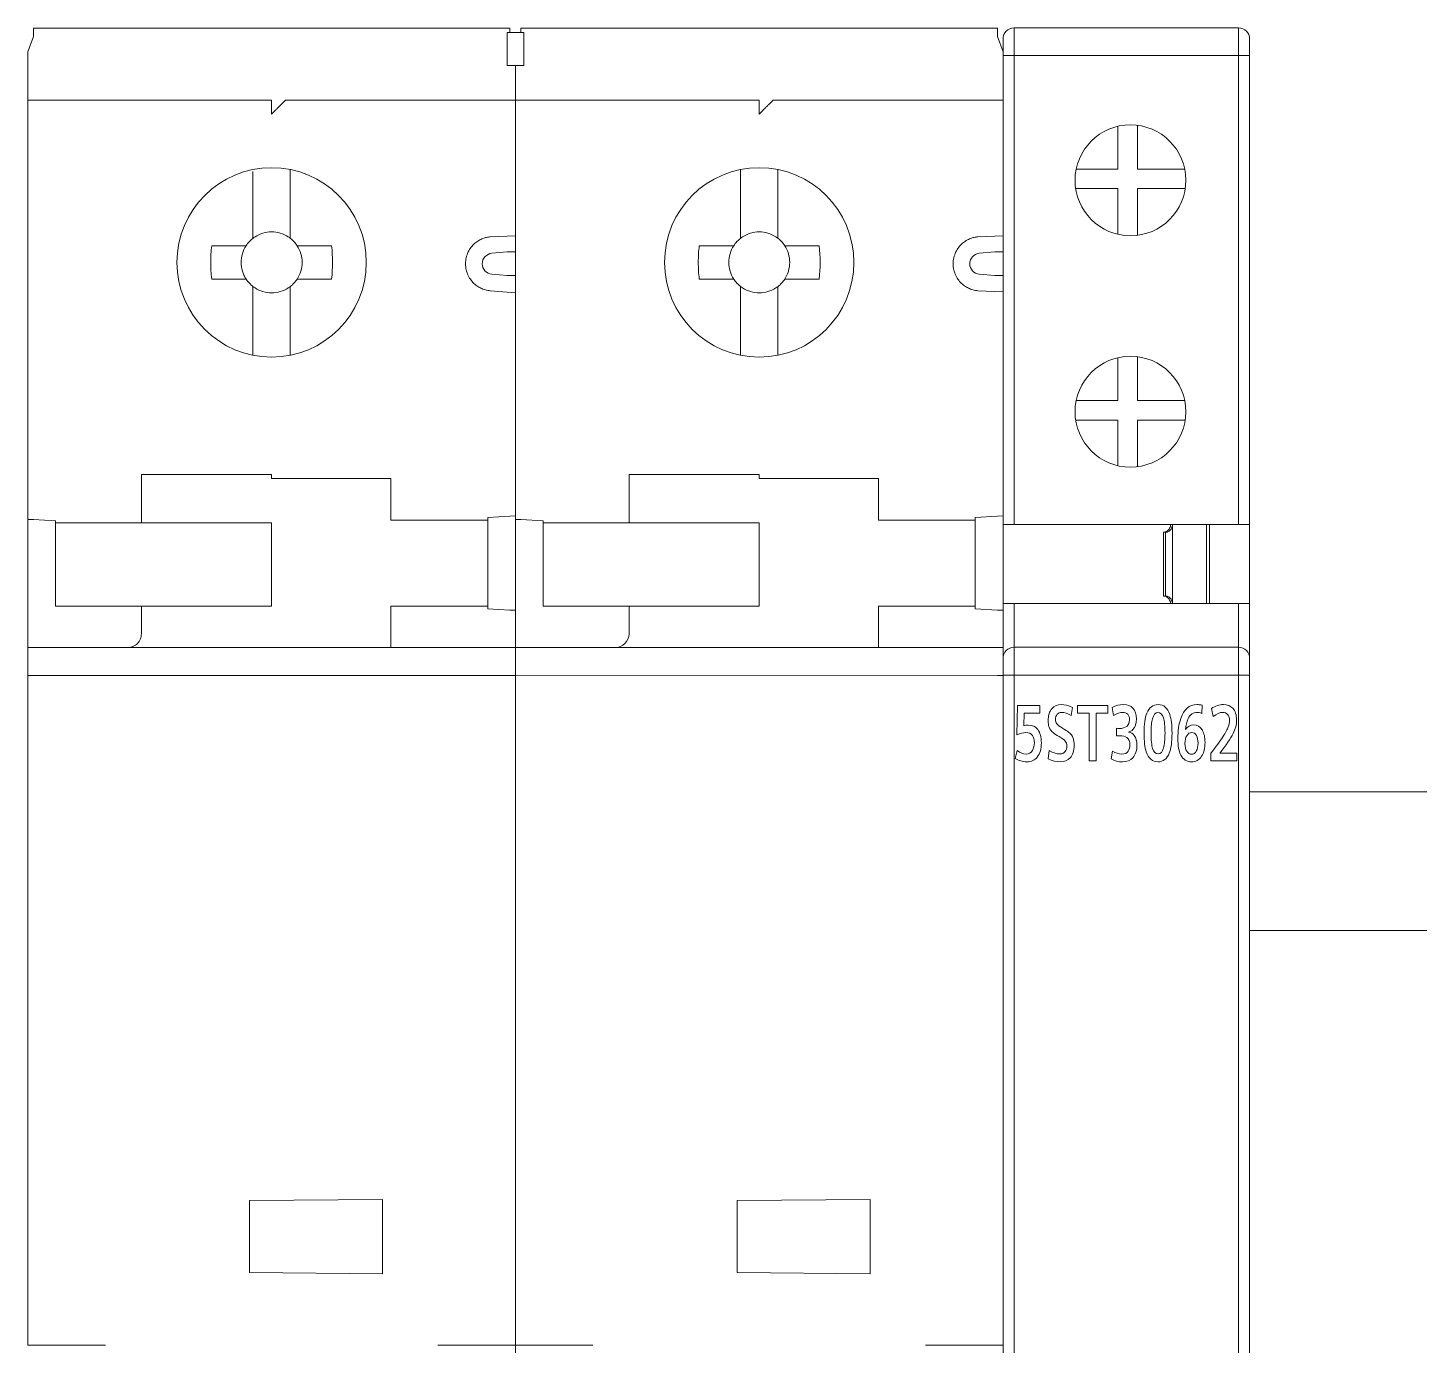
# Model space of a CAD drawing. Header units: millimetres. Extents: x 4137 to 6698, y 1400 to 3585.
# Drawn here: x 4684.2 to 4734.5, y 2368.3 to 2415.8 of the extents above; entities that cross this region are included whole.
import ezdxf

# ---------------------------------------------------------------- set-up
doc = ezdxf.new("R2010")
doc.units = ezdxf.units.MM
doc.layers.add('000-PI-Oprema', color=30, linetype='Continuous', lineweight=5)
doc.layers.add('002-PI-Kabelska kanalica', color=150, linetype='Continuous')

msp = doc.modelspace()

# ---------------------------------------------------------------- linework, layer by layer
at = {"layer": '000-PI-Oprema', "color": 0, "lineweight": 0}
for p, q in [((4684.448, 2415.828), (4689.248, 2415.828)), ((4689.248, 2415.828), (4696.868, 2415.828)), ((4696.868, 2415.828), (4701.648, 2415.828)), ((4701.548, 2415.678), (4701.648, 2415.678)), ((4701.648, 2415.678), (4702.048, 2415.678)), ((4702.048, 2415.828), (4706.848, 2415.828)), ((4702.048, 2415.678), (4702.148, 2415.678)), ((4706.848, 2415.828), (4714.468, 2415.828)), ((4714.468, 2415.828), (4719.248, 2415.828)), ((4684.448, 2415.528), (4684.248, 2414.978)), ((4719.448, 2414.978), (4719.248, 2415.528)), ((4684.248, 2414.978), (4684.248, 2412.378)), ((4701.548, 2414.478), (4701.548, 2414.778)), ((4702.148, 2414.478), (4702.148, 2414.778)), ((4719.448, 2414.978), (4719.448, 2412.378)), ((4702.148, 2414.478), (4701.548, 2414.478)), ((4701.848, 2414.478), (4701.848, 2408.658)), ((4693.048, 2413.228), (4684.248, 2413.228)), ((4693.548, 2413.228), (4701.648, 2413.228)), ((4701.648, 2413.228), (4710.648, 2413.228)), ((4711.148, 2413.228), (4719.448, 2413.228)), ((4684.248, 2412.378), (4684.248, 2398.107)), ((4719.448, 2412.378), (4719.448, 2408.658)), ((4692.373, 2410.655), (4692.373, 2408.535)), ((4693.723, 2410.655), (4693.723, 2410.729)), ((4693.723, 2408.535), (4693.723, 2410.655)), ((4709.973, 2410.729), (4709.973, 2410.655)), ((4709.973, 2410.655), (4709.973, 2408.535)), ((4711.323, 2410.655), (4711.323, 2410.729)), ((4711.323, 2408.535), (4711.323, 2410.655)), ((4701.848, 2405.998), (4701.848, 2408.658)), ((4692.373, 2408.247), (4692.373, 2408.535)), ((4693.723, 2408.247), (4693.723, 2408.535)), ((4701.848, 2408.341), (4700.941, 2408.303)), ((4709.973, 2408.247), (4709.973, 2408.535)), ((4711.323, 2408.247), (4711.323, 2408.535)), ((4719.448, 2408.341), (4718.541, 2408.303)), ((4684.248, 2408.028), (4684.243, 2408.015)), ((4690.884, 2407.978), (4691.742, 2407.978)), ((4694.354, 2407.978), (4695.212, 2407.978)), ((4701.548, 2407.754), (4700.993, 2407.706)), ((4708.484, 2407.978), (4709.342, 2407.978)), ((4711.954, 2407.978), (4712.812, 2407.978)), ((4719.148, 2407.754), (4718.593, 2407.706)), ((4719.448, 2407.754), (4719.448, 2406.903)), ((4690.884, 2406.778), (4691.742, 2406.778)), ((4695.212, 2406.778), (4694.354, 2406.778)), ((4701.548, 2406.903), (4700.993, 2406.951)), ((4708.484, 2406.778), (4709.342, 2406.778)), ((4712.812, 2406.778), (4711.954, 2406.778)), ((4719.148, 2406.903), (4718.593, 2406.951)), ((4692.373, 2406.222), (4692.373, 2406.51)), ((4692.373, 2406.222), (4692.373, 2404.102)), ((4693.723, 2406.222), (4693.723, 2406.51)), ((4693.723, 2404.102), (4693.723, 2406.222)), ((4700.941, 2406.353), (4701.848, 2406.274)), ((4709.973, 2406.222), (4709.973, 2406.51)), ((4709.973, 2406.222), (4709.973, 2404.102)), ((4711.323, 2406.222), (4711.323, 2406.51)), ((4711.323, 2404.102), (4711.323, 2406.222)), ((4718.541, 2406.353), (4719.448, 2406.316)), ((4701.848, 2405.998), (4701.848, 2398.231)), ((4719.448, 2405.998), (4719.448, 2398.231)), ((4692.373, 2404.102), (4692.373, 2404.028)), ((4693.723, 2404.028), (4693.723, 2404.102)), ((4709.973, 2404.102), (4709.973, 2404.028)), ((4711.323, 2404.028), (4711.323, 2404.102)), ((4684.248, 2402.078), (4684.243, 2402.083)), ((4719.453, 2401.878), (4719.448, 2401.878)), ((4688.348, 2399.728), (4693.048, 2399.728)), ((4688.348, 2397.978), (4688.348, 2399.728)), ((4693.048, 2399.728), (4693.048, 2399.578)), ((4710.648, 2399.728), (4705.948, 2399.728)), ((4705.948, 2397.978), (4705.948, 2399.728)), ((4710.648, 2399.578), (4710.648, 2399.728)), ((4693.048, 2399.578), (4697.348, 2399.578)), ((4697.348, 2399.578), (4697.348, 2398.078)), ((4714.948, 2399.578), (4710.648, 2399.578)), ((4714.948, 2398.078), (4714.948, 2399.578)), ((4684.448, 2398.097), (4684.248, 2398.107)), ((4684.448, 2398.097), (4685.248, 2398.055)), ((4700.848, 2398.178), (4701.648, 2398.22)), ((4700.848, 2398.078), (4700.848, 2398.178)), ((4701.648, 2398.22), (4701.848, 2398.231)), ((4701.848, 2398.231), (4701.848, 2398.107)), ((4701.848, 2398.107), (4702.048, 2398.097)), ((4701.848, 2398.078), (4701.848, 2398.107)), ((4702.048, 2398.097), (4702.848, 2398.055)), ((4719.248, 2398.22), (4718.448, 2398.178)), ((4718.448, 2398.078), (4718.448, 2398.178)), ((4719.448, 2398.231), (4719.248, 2398.22)), ((4719.448, 2398.231), (4719.448, 2394.826)), ((4684.248, 2393.902), (4684.248, 2398.078)), ((4685.248, 2398.055), (4685.248, 2397.978)), ((4685.248, 2397.978), (4688.348, 2397.978)), ((4685.248, 2397.978), (4685.248, 2394.978)), ((4688.348, 2397.978), (4688.748, 2397.978)), ((4688.748, 2397.978), (4693.048, 2397.978)), ((4693.048, 2397.978), (4693.048, 2394.978)), ((4697.748, 2398.078), (4697.348, 2398.078)), ((4697.748, 2398.078), (4700.848, 2398.078)), ((4700.848, 2394.978), (4700.848, 2398.078)), ((4701.848, 2398.078), (4701.848, 2394.826)), ((4702.848, 2398.055), (4702.848, 2397.978)), ((4702.848, 2397.978), (4705.948, 2397.978)), ((4702.848, 2397.978), (4702.848, 2394.978)), ((4705.948, 2397.978), (4706.348, 2397.978)), ((4706.348, 2397.978), (4710.648, 2397.978)), ((4710.648, 2397.978), (4710.648, 2394.978)), ((4715.348, 2398.078), (4714.948, 2398.078)), ((4718.448, 2398.078), (4715.348, 2398.078)), ((4718.448, 2394.978), (4718.448, 2398.078)), ((4719.448, 2397.278), (4719.453, 2397.278)), ((4684.243, 2397.073), (4684.248, 2397.078)), ((4685.248, 2394.978), (4688.348, 2394.978)), ((4688.748, 2394.978), (4688.348, 2394.978)), ((4688.348, 2394.978), (4688.348, 2393.978)), ((4693.048, 2394.978), (4688.748, 2394.978)), ((4697.348, 2394.978), (4697.748, 2394.978)), ((4697.348, 2393.478), (4697.348, 2394.978)), ((4700.848, 2394.978), (4697.748, 2394.978)), ((4700.848, 2394.878), (4700.848, 2394.978)), ((4700.848, 2394.878), (4701.648, 2394.836)), ((4701.648, 2394.836), (4701.848, 2394.826)), ((4701.848, 2393.902), (4701.848, 2394.826)), ((4705.948, 2394.978), (4702.848, 2394.978)), ((4705.948, 2394.978), (4706.348, 2394.978)), ((4705.948, 2394.978), (4705.948, 2393.978)), ((4710.648, 2394.978), (4706.348, 2394.978)), ((4714.948, 2394.978), (4715.348, 2394.978)), ((4714.948, 2394.978), (4714.948, 2393.478)), ((4718.448, 2394.978), (4715.348, 2394.978)), ((4718.448, 2394.878), (4718.448, 2394.978)), ((4719.248, 2394.836), (4718.448, 2394.878)), ((4719.248, 2394.836), (4719.448, 2394.826)), ((4719.448, 2394.826), (4719.448, 2392.628)), ((4684.248, 2392.628), (4684.248, 2393.902)), ((4701.848, 2393.902), (4701.848, 2392.628)), ((4684.248, 2393.478), (4701.848, 2393.478)), ((4719.448, 2393.478), (4701.848, 2393.478)), ((4684.248, 2368.311), (4684.248, 2392.628)), ((4701.848, 2392.628), (4701.848, 2392.478)), ((4719.448, 2392.628), (4719.448, 2368.461)), ((4701.648, 2392.478), (4684.248, 2392.478)), ((4701.848, 2392.478), (4701.648, 2392.478)), ((4719.248, 2392.478), (4701.848, 2392.483)), ((4701.848, 2392.478), (4701.848, 2368.311)), ((4719.248, 2392.478), (4719.448, 2392.478)), ((4684.243, 2387.573), (4684.248, 2387.578)), ((4719.448, 2387.778), (4719.453, 2387.778)), ((4684.248, 2386.028), (4684.243, 2386.028)), ((4684.248, 2385.428), (4684.243, 2385.433)), ((4719.453, 2385.433), (4719.448, 2385.428)), ((4684.248, 2378.326), (4684.246, 2378.331)), ((4719.448, 2378.028), (4719.453, 2378.023)), ((4684.243, 2376.692), (4684.248, 2376.678)), ((4719.448, 2376.778), (4719.453, 2376.792)), ((4692.248, 2373.528), (4697.048, 2373.57)), ((4692.248, 2370.928), (4692.248, 2373.528)), ((4697.048, 2373.57), (4697.048, 2370.887)), ((4709.848, 2373.528), (4714.648, 2373.57)), ((4709.848, 2370.928), (4709.848, 2373.528)), ((4714.648, 2373.57), (4714.648, 2370.887)), ((4697.048, 2370.887), (4692.248, 2370.928)), ((4714.648, 2370.887), (4709.848, 2370.928)), ((4684.448, 2368.311), (4684.248, 2368.311)), ((4684.448, 2368.311), (4687.048, 2368.311)), ((4699.048, 2368.311), (4701.648, 2368.311)), ((4701.848, 2368.311), (4701.648, 2368.311)), ((4701.848, 2368.311), (4701.848, 2367.07)), ((4702.048, 2368.311), (4701.848, 2368.311)), ((4702.048, 2368.311), (4704.648, 2368.311)), ((4716.648, 2368.311), (4719.248, 2368.311)), ((4719.248, 2368.311), (4719.448, 2368.311))]:
    msp.add_line(p, q, dxfattribs=at)
at = {"layer": '000-PI-Oprema', "color": 0, "linetype": 'ByBlock', "lineweight": 0}
for p, q in [((4719.848, 2415.841), (4727.948, 2415.841)), ((4719.848, 2414.841), (4719.848, 2415.841)), ((4727.948, 2414.841), (4727.948, 2415.841)), ((4719.448, 2414.841), (4719.448, 2415.441)), ((4728.348, 2415.441), (4728.348, 2414.841)), ((4719.448, 2397.916), (4719.448, 2414.841)), ((4719.848, 2414.841), (4719.448, 2414.841)), ((4719.848, 2397.916), (4719.848, 2414.841)), ((4719.848, 2414.841), (4727.948, 2414.841)), ((4727.948, 2397.916), (4727.948, 2414.841)), ((4728.348, 2414.841), (4727.948, 2414.841)), ((4728.348, 2414.841), (4728.348, 2397.916)), ((4723.597, 2412.29), (4723.597, 2410.741)), ((4724.297, 2412.326), (4724.297, 2410.741)), ((4722.088, 2410.741), (4723.597, 2410.741)), ((4724.297, 2410.741), (4726.007, 2410.741)), ((4722.07, 2410.041), (4723.597, 2410.041)), ((4723.597, 2410.041), (4723.597, 2408.393)), ((4724.297, 2408.357), (4724.297, 2410.041)), ((4726.025, 2410.041), (4724.297, 2410.041)), ((4723.597, 2403.94), (4723.597, 2402.391)), ((4724.297, 2403.976), (4724.297, 2402.391)), ((4722.088, 2402.391), (4723.597, 2402.391)), ((4724.297, 2402.391), (4726.007, 2402.391)), ((4723.597, 2401.691), (4722.07, 2401.691)), ((4723.597, 2401.691), (4723.597, 2400.043)), ((4726.025, 2401.691), (4724.297, 2401.691)), ((4724.297, 2400.007), (4724.297, 2401.691)), ((4719.848, 2397.916), (4719.448, 2397.916)), ((4719.448, 2397.641), (4719.448, 2397.916)), ((4719.448, 2395.066), (4719.448, 2397.641)), ((4727.948, 2397.916), (4719.848, 2397.916)), ((4725.237, 2395.341), (4725.237, 2397.641)), ((4725.237, 2397.641), (4725.309, 2397.641)), ((4725.309, 2395.341), (4725.309, 2397.641)), ((4725.323, 2397.641), (4725.309, 2397.641)), ((4725.571, 2397.916), (4725.571, 2395.066)), ((4726.792, 2395.066), (4726.792, 2397.916)), ((4726.898, 2397.916), (4726.898, 2395.066)), ((4728.348, 2397.916), (4727.948, 2397.916)), ((4728.348, 2397.916), (4728.348, 2395.066)), ((4725.309, 2395.341), (4725.237, 2395.341)), ((4725.323, 2395.341), (4725.309, 2395.341)), ((4719.448, 2393.091), (4719.448, 2395.066)), ((4719.448, 2395.066), (4719.848, 2395.066)), ((4727.948, 2395.066), (4719.848, 2395.066)), ((4719.848, 2395.066), (4719.848, 2393.491)), ((4727.948, 2395.066), (4728.348, 2395.066)), ((4727.948, 2393.491), (4727.948, 2395.066)), ((4728.348, 2395.066), (4728.348, 2393.091)), ((4719.448, 2392.491), (4719.448, 2393.091)), ((4727.948, 2393.491), (4719.848, 2393.491)), ((4719.848, 2392.491), (4719.848, 2393.491)), ((4727.948, 2392.491), (4727.948, 2393.491)), ((4728.348, 2393.091), (4728.348, 2392.491)), ((4719.448, 2365.88), (4719.448, 2392.491)), ((4719.848, 2392.491), (4719.448, 2392.491)), ((4719.848, 2366.135), (4719.848, 2392.491)), ((4727.948, 2392.491), (4719.848, 2392.491)), ((4728.348, 2392.491), (4727.948, 2392.491)), ((4727.948, 2366.135), (4727.948, 2392.491)), ((4728.348, 2392.491), (4728.348, 2365.88)), ((4728.348, 2392.491), (4728.348, 2365.88)), ((4719.947, 2390.333), (4719.97, 2391.391)), ((4719.97, 2391.391), (4720.781, 2391.391)), ((4720.211, 2391.109), (4720.2, 2390.663)), ((4720.781, 2391.109), (4720.211, 2391.109)), ((4720.781, 2391.391), (4720.781, 2391.109)), ((4721.957, 2391.323), (4721.907, 2391.026)), ((4722.136, 2391.109), (4722.136, 2391.391)), ((4722.136, 2391.391), (4723.229, 2391.391)), ((4722.554, 2391.109), (4722.136, 2391.109)), ((4722.554, 2389.391), (4722.554, 2391.109)), ((4723.229, 2391.109), (4722.805, 2391.109)), ((4722.805, 2391.109), (4722.805, 2389.391)), ((4723.229, 2391.391), (4723.229, 2391.109)), ((4723.439, 2391.034), (4723.39, 2391.316)), ((4726.641, 2391.401), (4726.621, 2391.107)), ((4727.034, 2390.993), (4726.973, 2391.284)), ((4723.542, 2390.296), (4723.542, 2390.568)), ((4719.889, 2389.482), (4719.958, 2389.77)), ((4721.08, 2389.462), (4721.116, 2389.766)), ((4723.347, 2389.463), (4723.399, 2389.749)), ((4726.949, 2389.391), (4726.949, 2389.669)), ((4727.28, 2389.673), (4727.889, 2389.673)), ((4727.889, 2389.673), (4727.889, 2389.391)), ((4722.805, 2389.391), (4722.554, 2389.391)), ((4727.889, 2389.391), (4726.949, 2389.391))]:
    msp.add_line(p, q, dxfattribs=at)
for centre in [(4724.048, 2410.341), (4724.048, 2401.991)]:
    msp.add_circle(centre, 2, dxfattribs=at)
at = {"layer": '000-PI-Oprema', "color": 0, "lineweight": 0}
for centre in [(4693.048, 2407.378), (4710.648, 2407.378)]:
    msp.add_circle(centre, 3.418, dxfattribs=at)
at = {"layer": '000-PI-Oprema', "color": 0, "linetype": 'ByBlock', "lineweight": 0}
for centre, start, end in [((4719.848, 2415.441), 90, 180), ((4727.948, 2415.441), 0, 90), ((4719.848, 2393.091), 90, 180), ((4727.948, 2393.091), 0, 90)]:
    msp.add_arc(centre, 0.4, start, end, dxfattribs=at)
at = {"layer": '000-PI-Oprema', "color": 0, "lineweight": 0}
for centre, radius, start, end in [((4693.048, 2407.378), 1.1, 135, 136.9319), ((4693.048, 2407.378), 1.1, 123.0557, 133.0681), ((4693.048, 2407.378), 1.1, 46.9319, 56.9443), ((4693.048, 2407.378), 1.1, 45, 46.9319), ((4693.048, 2407.378), 1.1, 43.0681, 45), ((4710.648, 2407.378), 1.1, 135, 136.9319), ((4710.648, 2407.378), 1.1, 123.0557, 133.0681), ((4710.648, 2407.378), 1.1, 46.9319, 56.9443), ((4710.648, 2407.378), 1.1, 45, 46.9319), ((4710.648, 2407.378), 1.1, 43.0681, 45), ((4693.048, 2407.378), 1.1, 136.9319, 146.9443), ((4693.048, 2407.378), 1.1, 33.0557, 43.0681), ((4710.648, 2407.378), 1.1, 136.9319, 146.9443), ((4710.648, 2407.378), 1.1, 33.0557, 43.0681), ((4693.048, 2407.378), 1.1, 213.0557, 223.0681), ((4693.048, 2407.378), 1.1, 316.9319, 326.9443), ((4710.648, 2407.378), 1.1, 213.0557, 223.0681), ((4710.648, 2407.378), 1.1, 316.9319, 326.9443), ((4693.048, 2407.378), 1.1, 226.9319, 236.9443), ((4693.048, 2407.378), 1.1, 303.0557, 313.0681), ((4693.048, 2407.378), 1.1, 313.0681, 315), ((4693.048, 2407.378), 1.1, 315, 316.9319), ((4710.648, 2407.378), 1.1, 226.9319, 236.9443), ((4710.648, 2407.378), 1.1, 303.0557, 313.0681), ((4710.648, 2407.378), 1.1, 313.0681, 315), ((4710.648, 2407.378), 1.1, 315, 316.9319), ((4705.448, 2393.978), 0.5, 270, 0)]:
    msp.add_arc(centre, radius, start, end, dxfattribs=at)
for points, knots in [([(4684.448, 2415.528), (4684.448, 2415.554), (4684.448, 2415.609), (4684.448, 2415.684), (4684.448, 2415.749), (4684.448, 2415.795), (4684.448, 2415.823), (4684.448, 2415.827), (4684.448, 2415.828)], [0.2613825, 0.2613825, 0.2613825, 0.2613825, 0.3685854, 0.5000663, 0.6285535, 0.7600358, 0.8779631, 1, 1, 1, 1]), ([(4701.548, 2415.678), (4701.548, 2415.66), (4701.548, 2415.605), (4701.548, 2415.49), (4701.548, 2415.332), (4701.548, 2415.154), (4701.548, 2414.967), (4701.548, 2414.841), (4701.548, 2414.778)], [0.287427, 0.287427, 0.287427, 0.287427, 0.3699948, 0.5001298, 0.629921, 0.7600558, 0.879771, 1, 1, 1, 1]), ([(4701.648, 2415.678), (4701.648, 2415.68), (4701.648, 2415.735), (4701.648, 2415.803), (4701.648, 2415.82), (4701.648, 2415.828)], [0, 0, 0, 0, 0.010834, 0.505413, 1, 1, 1, 1]), ([(4702.048, 2415.828), (4702.048, 2415.82), (4702.048, 2415.803), (4702.048, 2415.735), (4702.048, 2415.68), (4702.048, 2415.678)], [0, 0, 0, 0, 0.494587, 0.989166, 1, 1, 1, 1]), ([(4702.148, 2415.678), (4702.148, 2415.63), (4702.148, 2415.565), (4702.148, 2415.3), (4702.148, 2415.04), (4702.148, 2414.778)], [0.2858647, 0.2858647, 0.2858647, 0.2858647, 0.5, 0.5, 1, 1, 1, 1]), ([(4719.248, 2415.528), (4719.248, 2415.585), (4719.248, 2415.638), (4719.248, 2415.775), (4719.248, 2415.828), (4719.248, 2415.828)], [0.262243, 0.262243, 0.262243, 0.262243, 0.5, 0.5, 1, 1, 1, 1]), ([(4693.048, 2413.228), (4693.048, 2413.228), (4693.048, 2413.226), (4693.048, 2413.214), (4693.048, 2413.191), (4693.048, 2413.15), (4693.048, 2413.085), (4693.048, 2413.005), (4693.048, 2412.917), (4693.048, 2412.823), (4693.048, 2412.76), (4693.048, 2412.728)], [0, 0, 0, 0, 0.080758, 0.160392, 0.240099, 0.368585, 0.500066, 0.628554, 0.760036, 0.877963, 1, 1, 1, 1]), ([(4693.548, 2413.228), (4693.547, 2413.228), (4693.546, 2413.227), (4693.536, 2413.218), (4693.521, 2413.203), (4693.5, 2413.182), (4693.473, 2413.154), (4693.44, 2413.121), (4693.393, 2413.074), (4693.326, 2413.007), (4693.245, 2412.926), (4693.15, 2412.831), (4693.086, 2412.766), (4693.048, 2412.728)], [0, 0, 0, 0, 0.056117, 0.113833, 0.173777, 0.236509, 0.302522, 0.372235, 0.446007, 0.56933, 0.712859, 0.83153, 1, 1, 1, 1]), ([(4710.648, 2412.728), (4710.648, 2412.859), (4710.648, 2412.989), (4710.648, 2413.175), (4710.648, 2413.228), (4710.648, 2413.228)], [0, 0, 0, 0, 0.5, 0.5, 1, 1, 1, 1]), ([(4710.648, 2412.728), (4710.67, 2412.75), (4710.713, 2412.794), (4710.777, 2412.858), (4710.849, 2412.929), (4710.925, 2413.006), (4711.001, 2413.082), (4711.064, 2413.145), (4711.111, 2413.192), (4711.142, 2413.223), (4711.146, 2413.227), (4711.148, 2413.228)], [0, 0, 0, 0, 0.097283, 0.192791, 0.287384, 0.42418, 0.554334, 0.675821, 0.789691, 0.896334, 1, 1, 1, 1]), ([(4719.448, 2408.658), (4719.448, 2408.657), (4719.448, 2408.655), (4719.448, 2408.642), (4719.448, 2408.62), (4719.448, 2408.581), (4719.448, 2408.511), (4719.448, 2408.398), (4719.448, 2408.26), (4719.448, 2408.103), (4719.448, 2407.932), (4719.448, 2407.814), (4719.448, 2407.754)], [0, 0, 0, 0, 0.062572, 0.124512, 0.186422, 0.248903, 0.373491, 0.498598, 0.623567, 0.749199, 0.874318, 1, 1, 1, 1]), ([(4693.648, 2408.3), (4693.47, 2408.416), (4693.259, 2408.478), (4692.836, 2408.478), (4692.625, 2408.416), (4692.448, 2408.3)], [0, 0, 0, 0, 0.5, 0.5, 1, 1, 1, 1]), ([(4700.941, 2406.353), (4700.911, 2406.357), (4700.85, 2406.364), (4700.762, 2406.385), (4700.651, 2406.421), (4700.521, 2406.484), (4700.376, 2406.59), (4700.244, 2406.728), (4700.136, 2406.905), (4700.064, 2407.108), (4700.04, 2407.328), (4700.064, 2407.549), (4700.136, 2407.751), (4700.244, 2407.929), (4700.376, 2408.067), (4700.521, 2408.173), (4700.664, 2408.242), (4700.805, 2408.286), (4700.896, 2408.298), (4700.941, 2408.303)], [0, 0, 0, 0, 0.031513, 0.062833, 0.094232, 0.152293, 0.210532, 0.279327, 0.348301, 0.424071, 0.50002, 0.57579, 0.651739, 0.720534, 0.789508, 0.84757, 0.905809, 0.95275, 1, 1, 1, 1]), ([(4711.248, 2408.3), (4711.07, 2408.416), (4710.859, 2408.478), (4710.436, 2408.478), (4710.225, 2408.416), (4710.048, 2408.3)], [0, 0, 0, 0, 0.5, 0.5, 1, 1, 1, 1]), ([(4718.541, 2406.353), (4718.511, 2406.357), (4718.45, 2406.364), (4718.362, 2406.385), (4718.251, 2406.421), (4718.121, 2406.484), (4717.976, 2406.59), (4717.844, 2406.728), (4717.736, 2406.905), (4717.664, 2407.108), (4717.64, 2407.328), (4717.664, 2407.549), (4717.736, 2407.751), (4717.844, 2407.929), (4717.976, 2408.067), (4718.121, 2408.173), (4718.264, 2408.242), (4718.405, 2408.286), (4718.496, 2408.298), (4718.541, 2408.303)], [0, 0, 0, 0, 0.031513, 0.062833, 0.094232, 0.152293, 0.210532, 0.279327, 0.348301, 0.424071, 0.50002, 0.57579, 0.651739, 0.720534, 0.789508, 0.84757, 0.905809, 0.95275, 1, 1, 1, 1]), ([(4690.884, 2407.978), (4690.86, 2407.779), (4690.836, 2407.378), (4690.86, 2406.977), (4690.884, 2406.779), (4690.884, 2406.778)], [-0.000008, -0.000008, -0.000008, -0.000008, 0.499992, 0.999992, 1, 1, 1, 1]), ([(4694.354, 2407.978), (4694.286, 2407.978), (4694.162, 2407.978), (4694.03, 2407.978), (4693.97, 2407.978)], [0, 0, 0, 0, 0.54278, 1, 1, 1, 1]), ([(4700.993, 2406.951), (4700.9, 2406.959), (4700.81, 2407.004), (4700.684, 2407.142), (4700.648, 2407.235), (4700.648, 2407.422), (4700.684, 2407.515), (4700.81, 2407.653), (4700.9, 2407.698), (4700.993, 2407.706)], [0, 0, 0, 0, 0.25, 0.25, 0.5, 0.5, 0.75, 0.75, 1, 1, 1, 1]), ([(4701.848, 2407.754), (4701.848, 2407.754), (4701.815, 2407.754), (4701.704, 2407.754), (4701.626, 2407.754), (4701.548, 2407.754)], [0, 0, 0, 0, 0.5, 0.5, 1, 1, 1, 1]), ([(4708.484, 2407.978), (4708.46, 2407.779), (4708.436, 2407.378), (4708.46, 2406.977), (4708.484, 2406.779), (4708.484, 2406.778)], [0, 0, 0, 0, 0.5, 1, 1.000008, 1.000008, 1.000008, 1.000008]), ([(4711.954, 2407.978), (4711.886, 2407.978), (4711.762, 2407.978), (4711.63, 2407.978), (4711.57, 2407.978)], [0, 0, 0, 0, 0.54278, 1, 1, 1, 1]), ([(4718.593, 2406.951), (4718.5, 2406.959), (4718.41, 2407.004), (4718.284, 2407.142), (4718.248, 2407.235), (4718.248, 2407.422), (4718.284, 2407.515), (4718.41, 2407.653), (4718.5, 2407.698), (4718.593, 2407.706)], [0, 0, 0, 0, 0.25, 0.25, 0.5, 0.5, 0.75, 0.75, 1, 1, 1, 1]), ([(4719.448, 2407.754), (4719.448, 2407.754), (4719.415, 2407.754), (4719.304, 2407.754), (4719.226, 2407.754), (4719.148, 2407.754)], [0, 0, 0, 0, 0.5, 0.5, 1, 1, 1, 1]), ([(4692.126, 2406.778), (4692.127, 2406.78), (4692.126, 2406.779), (4692.126, 2406.779), (4692.126, 2406.779), (4692.125, 2406.779), (4692.125, 2406.78), (4692.124, 2406.781), (4692.123, 2406.783), (4692.12, 2406.788), (4692.113, 2406.798), (4692.101, 2406.818), (4692.078, 2406.858), (4692.037, 2406.941), (4691.971, 2407.114), (4691.948, 2407.273), (4691.948, 2407.378)], [0, 0, 0, 0, 0.000244, 0.000244, 0.000488, 0.000977, 0.001953, 0.003906, 0.007813, 0.015625, 0.03125, 0.0625, 0.125, 0.25, 0.5, 1, 1, 1, 1]), ([(4709.726, 2406.778), (4709.726, 2406.779), (4709.61, 2406.956), (4709.548, 2407.167), (4709.548, 2407.378)], [0, 0, 0, 0, 0.0000079, 0.5000079, 0.5000079, 0.5000079, 0.5000079]), ([(4691.742, 2406.778), (4691.809, 2406.778), (4691.934, 2406.778), (4692.065, 2406.778), (4692.126, 2406.778)], [0, 0, 0, 0, 0.54278, 1, 1, 1, 1]), ([(4694.354, 2406.778), (4694.287, 2406.778), (4694.162, 2406.778), (4694.03, 2406.778), (4693.97, 2406.778)], [0, 0, 0, 0, 0.540007, 1, 1, 1, 1]), ([(4701.848, 2406.903), (4701.848, 2406.903), (4701.818, 2406.903), (4701.701, 2406.903), (4701.618, 2406.903), (4701.548, 2406.903)], [0, 0, 0, 0, 0.5, 0.5, 1, 1, 1, 1]), ([(4709.342, 2406.778), (4709.409, 2406.778), (4709.534, 2406.778), (4709.665, 2406.778), (4709.726, 2406.778)], [0, 0, 0, 0, 0.54278, 1, 1, 1, 1]), ([(4711.954, 2406.778), (4711.887, 2406.778), (4711.762, 2406.778), (4711.63, 2406.778), (4711.57, 2406.778)], [0, 0, 0, 0, 0.540007, 1, 1, 1, 1]), ([(4719.448, 2406.903), (4719.448, 2406.903), (4719.418, 2406.903), (4719.301, 2406.903), (4719.218, 2406.903), (4719.148, 2406.903)], [0, 0, 0, 0, 0.5, 0.5, 1, 1, 1, 1]), ([(4719.448, 2406.903), (4719.448, 2406.873), (4719.448, 2406.814), (4719.448, 2406.726), (4719.448, 2406.64), (4719.448, 2406.528), (4719.448, 2406.397), (4719.448, 2406.259), (4719.448, 2406.146), (4719.448, 2406.063), (4719.448, 2406.009), (4719.448, 2406.002), (4719.448, 2405.999)], [0, 0, 0, 0, 0.06314, 0.125631, 0.188079, 0.251095, 0.376332, 0.501694, 0.62641, 0.751388, 0.875439, 1, 1, 1, 1]), ([(4692.448, 2406.456), (4692.625, 2406.341), (4692.836, 2406.278), (4693.259, 2406.278), (4693.47, 2406.341), (4693.648, 2406.456)], [0, 0, 0, 0, 0.5, 0.5, 1, 1, 1, 1]), ([(4710.048, 2406.456), (4710.225, 2406.341), (4710.436, 2406.278), (4710.859, 2406.278), (4711.07, 2406.341), (4711.248, 2406.456)], [0, 0, 0, 0, 0.5, 0.5, 1, 1, 1, 1]), ([(4687.848, 2393.478), (4687.868, 2393.479), (4687.906, 2393.48), (4687.958, 2393.49), (4688.002, 2393.502), (4688.059, 2393.523), (4688.126, 2393.559), (4688.203, 2393.622), (4688.266, 2393.698), (4688.312, 2393.787), (4688.342, 2393.882), (4688.346, 2393.947), (4688.348, 2393.978)], [0, 0, 0, 0, 0.090538, 0.168629, 0.234274, 0.28748, 0.430983, 0.554467, 0.680811, 0.79553, 0.900937, 1, 1, 1, 1]), ([(4701.848, 2392.578), (4701.848, 2392.574), (4701.848, 2392.569), (4701.848, 2392.5), (4701.848, 2392.483)], [0, 0, 0, 0, 0.751055, 1, 1, 1, 1]), ([(4719.448, 2392.628), (4719.448, 2392.627), (4719.448, 2392.626), (4719.448, 2392.61), (4719.448, 2392.582), (4719.448, 2392.538), (4719.448, 2392.498), (4719.448, 2392.478)], [0, 0, 0, 0, 0.169382, 0.332374, 0.500748, 0.7482, 1, 1, 1, 1])]:
    msp.add_open_spline(points, degree=3, knots=knots, dxfattribs=at)
for points in [[(4692.27, 2408.156), (4692.279, 2408.165), (4692.288, 2408.174), (4692.297, 2408.182)], [(4709.87, 2408.156), (4709.879, 2408.165), (4709.888, 2408.174), (4709.897, 2408.182)], [(4692.126, 2407.978), (4691.992, 2407.978), (4691.865, 2407.978), (4691.742, 2407.978)], [(4691.948, 2407.378), (4691.948, 2407.59), (4692.01, 2407.801), (4692.126, 2407.978)], [(4694.148, 2407.378), (4694.148, 2407.59), (4694.085, 2407.801), (4693.97, 2407.978)], [(4695.212, 2406.778), (4695.26, 2407.177), (4695.26, 2407.58), (4695.212, 2407.978)], [(4709.726, 2407.978), (4709.592, 2407.978), (4709.465, 2407.978), (4709.342, 2407.978)], [(4709.548, 2407.378), (4709.548, 2407.59), (4709.61, 2407.801), (4709.726, 2407.978)], [(4711.748, 2407.378), (4711.748, 2407.59), (4711.685, 2407.801), (4711.57, 2407.978)], [(4712.812, 2406.778), (4712.86, 2407.177), (4712.86, 2407.58), (4712.812, 2407.978)], [(4693.97, 2406.778), (4694.085, 2406.956), (4694.148, 2407.167), (4694.148, 2407.378)], [(4711.57, 2406.778), (4711.685, 2406.956), (4711.748, 2407.167), (4711.748, 2407.378)], [(4692.27, 2406.601), (4692.261, 2406.609), (4692.253, 2406.618), (4692.244, 2406.627)], [(4692.297, 2406.575), (4692.288, 2406.583), (4692.279, 2406.592), (4692.27, 2406.601)], [(4709.87, 2406.601), (4709.861, 2406.609), (4709.853, 2406.618), (4709.844, 2406.627)], [(4709.897, 2406.575), (4709.888, 2406.583), (4709.879, 2406.592), (4709.87, 2406.601)]]:
    msp.add_open_spline(points, degree=3, dxfattribs=at)
at = {"layer": '000-PI-Oprema', "color": 0, "linetype": 'ByBlock', "lineweight": 0}
for points, knots in [([(4725.244, 2397.641), (4725.263, 2397.641), (4725.304, 2397.648), (4725.366, 2397.677), (4725.421, 2397.724), (4725.466, 2397.786), (4725.492, 2397.852), (4725.5, 2397.897), (4725.501, 2397.916)], [0, 0, 0, 0, 0.175589, 0.351177, 0.526766, 0.702354, 0.877943, 1, 1, 1, 1]), ([(4725.57, 2397.916), (4725.569, 2397.904), (4725.567, 2397.892), (4725.563, 2397.87), (4725.561, 2397.86), (4725.555, 2397.841), (4725.551, 2397.831), (4725.54, 2397.803), (4725.531, 2397.785), (4725.515, 2397.76), (4725.509, 2397.752), (4725.497, 2397.736), (4725.485, 2397.722), (4725.472, 2397.709), (4725.458, 2397.696), (4725.451, 2397.691), (4725.429, 2397.675), (4725.415, 2397.667), (4725.394, 2397.657), (4725.387, 2397.654), (4725.373, 2397.649), (4725.366, 2397.647), (4725.347, 2397.642), (4725.334, 2397.641), (4725.323, 2397.641)], [0, 0, 0, 0, 0.078296, 0.078296, 0.144132, 0.144132, 0.209968, 0.209968, 0.34164, 0.34164, 0.407476, 0.407476, 0.473312, 0.539148, 0.539148, 0.604984, 0.604984, 0.736656, 0.736656, 0.802492, 0.802492, 0.868328, 0.868328, 1, 1, 1, 1]), ([(4725.501, 2395.066), (4725.5, 2395.085), (4725.492, 2395.13), (4725.466, 2395.196), (4725.421, 2395.258), (4725.366, 2395.305), (4725.304, 2395.335), (4725.263, 2395.341), (4725.244, 2395.341)], [0, 0, 0, 0, 0.122057, 0.297646, 0.473234, 0.648823, 0.824411, 1, 1, 1, 1]), ([(4725.323, 2395.341), (4725.334, 2395.341), (4725.347, 2395.34), (4725.366, 2395.335), (4725.373, 2395.333), (4725.387, 2395.328), (4725.394, 2395.326), (4725.415, 2395.316), (4725.429, 2395.307), (4725.451, 2395.292), (4725.458, 2395.286), (4725.471, 2395.274), (4725.485, 2395.261), (4725.497, 2395.246), (4725.509, 2395.231), (4725.515, 2395.222), (4725.531, 2395.197), (4725.54, 2395.18), (4725.551, 2395.151), (4725.555, 2395.142), (4725.561, 2395.122), (4725.563, 2395.112), (4725.567, 2395.09), (4725.569, 2395.078), (4725.57, 2395.066)], [0, 0, 0, 0, 0.131674, 0.131674, 0.197511, 0.197511, 0.263348, 0.263348, 0.395022, 0.395022, 0.460859, 0.460859, 0.526697, 0.592534, 0.592534, 0.658371, 0.658371, 0.790045, 0.790045, 0.855882, 0.855882, 0.921719, 0.921719, 1, 1, 1, 1]), ([(4721.11, 2390.609), (4721.087, 2390.674), (4721.075, 2390.749), (4721.075, 2391.028), (4721.124, 2391.178), (4721.302, 2391.378), (4721.414, 2391.424), (4721.674, 2391.424), (4721.808, 2391.391), (4721.957, 2391.323)], [0, 0, 0, 0, 0.147499, 0.147499, 0.478915, 0.478915, 0.764253, 0.764253, 1, 1, 1, 1]), ([(4721.402, 2391.073), (4721.359, 2391.026), (4721.338, 2390.965), (4721.338, 2390.824), (4721.356, 2390.769), (4721.391, 2390.725)], [0, 0, 0, 0, 0.539326, 0.539326, 1, 1, 1, 1]), ([(4721.907, 2391.026), (4721.774, 2391.103), (4721.66, 2391.141), (4721.497, 2391.141), (4721.442, 2391.119), (4721.402, 2391.073)], [0, 0, 0, 0, 0.576744, 0.576744, 1, 1, 1, 1]), ([(4723.39, 2391.316), (4723.522, 2391.388), (4723.658, 2391.424), (4723.944, 2391.424), (4724.056, 2391.38), (4724.223, 2391.204), (4724.266, 2391.075), (4724.266, 2390.738), (4724.224, 2390.61), (4724.139, 2390.523)], [0, 0, 0, 0, 0.239001, 0.239001, 0.484461, 0.484461, 0.74061, 0.74061, 1, 1, 1, 1]), ([(4723.949, 2391.072), (4723.907, 2391.12), (4723.847, 2391.144), (4723.676, 2391.144), (4723.566, 2391.107), (4723.439, 2391.034)], [0, 0, 0, 0, 0.463252, 0.463252, 1, 1, 1, 1]), ([(4723.542, 2390.568), (4723.577, 2390.564), (4723.609, 2390.561), (4723.763, 2390.561), (4723.854, 2390.587), (4723.98, 2390.695), (4724.013, 2390.773), (4724.013, 2390.957), (4723.992, 2391.023), (4723.949, 2391.072)], [0, 0, 0, 0, 0.066415, 0.066415, 0.367554, 0.367554, 0.712028, 0.712028, 1, 1, 1, 1]), ([(4724.619, 2389.716), (4724.565, 2389.88), (4724.538, 2390.104), (4724.538, 2390.711), (4724.57, 2390.951), (4724.721, 2391.32), (4724.859, 2391.424), (4725.248, 2391.424), (4725.387, 2391.303), (4725.522, 2390.903), (4725.548, 2390.68), (4725.548, 2390.073), (4725.516, 2389.832), (4725.365, 2389.463), (4725.23, 2389.359), (4724.841, 2389.359), (4724.697, 2389.479), (4724.619, 2389.716)], [0, 0, 0, 0, 0.102607, 0.102607, 0.215344, 0.215344, 0.359602, 0.359602, 0.508449, 0.508449, 0.605424, 0.605424, 0.712738, 0.712738, 0.850747, 0.850747, 1, 1, 1, 1]), ([(4725.246, 2389.868), (4725.279, 2389.987), (4725.295, 2390.161), (4725.295, 2390.646), (4725.275, 2390.83), (4725.194, 2391.077), (4725.128, 2391.141), (4724.947, 2391.141), (4724.88, 2391.064), (4724.807, 2390.797), (4724.792, 2390.623), (4724.792, 2390.138), (4724.81, 2389.952), (4724.893, 2389.706), (4724.957, 2389.641), (4725.137, 2389.641), (4725.204, 2389.719), (4725.246, 2389.868)], [0, 0, 0, 0, 0.111532, 0.111532, 0.232718, 0.232718, 0.368116, 0.368116, 0.509326, 0.509326, 0.615302, 0.615302, 0.730693, 0.730693, 0.859368, 0.859368, 1, 1, 1, 1]), ([(4726.032, 2390.519), (4726.111, 2390.634), (4726.21, 2390.691), (4726.463, 2390.691), (4726.567, 2390.626), (4726.708, 2390.39), (4726.74, 2390.242), (4726.74, 2389.849), (4726.699, 2389.683), (4726.53, 2389.426), (4726.408, 2389.359), (4726.081, 2389.359), (4725.954, 2389.437), (4725.797, 2389.738), (4725.76, 2389.938), (4725.76, 2390.476), (4725.794, 2390.717), (4725.976, 2391.256), (4726.172, 2391.424), (4726.498, 2391.424), (4726.562, 2391.416), (4726.641, 2391.401)], [0, 0, 0, 0, 0.089461, 0.089461, 0.19129, 0.19129, 0.276772, 0.276772, 0.371724, 0.371724, 0.473605, 0.473605, 0.585698, 0.585698, 0.686027, 0.686027, 0.793303, 0.793303, 0.969646, 0.969646, 1, 1, 1, 1]), ([(4726.621, 2391.107), (4726.553, 2391.132), (4726.497, 2391.144), (4726.313, 2391.144), (4726.205, 2391.069), (4726.076, 2390.807), (4726.044, 2390.675), (4726.032, 2390.519)], [0, 0, 0, 0, 0.154498, 0.154498, 0.648893, 0.648893, 1, 1, 1, 1]), ([(4726.973, 2391.284), (4727.116, 2391.377), (4727.26, 2391.424), (4727.548, 2391.424), (4727.66, 2391.379), (4727.833, 2391.192), (4727.878, 2391.052), (4727.878, 2390.706), (4727.835, 2390.541), (4727.661, 2390.196), (4727.504, 2389.961), (4727.28, 2389.673)], [0, 0, 0, 0, 0.197997, 0.197997, 0.390323, 0.390323, 0.600635, 0.600635, 0.791326, 0.791326, 1, 1, 1, 1]), ([(4727.56, 2391.058), (4727.512, 2391.115), (4727.452, 2391.144), (4727.279, 2391.144), (4727.164, 2391.094), (4727.034, 2390.993)], [0, 0, 0, 0, 0.421978, 0.421978, 1, 1, 1, 1]), ([(4720.2, 2390.663), (4720.253, 2390.677), (4720.304, 2390.684), (4720.506, 2390.684), (4720.623, 2390.629), (4720.79, 2390.406), (4720.833, 2390.248), (4720.833, 2389.829), (4720.784, 2389.658), (4720.597, 2389.416), (4720.47, 2389.359), (4720.153, 2389.359), (4720.014, 2389.4), (4719.889, 2389.482)], [0, 0, 0, 0, 0.060999, 0.060999, 0.245846, 0.245846, 0.438646, 0.438646, 0.644032, 0.644032, 0.829922, 0.829922, 1, 1, 1, 1]), ([(4721.391, 2390.725), (4721.426, 2390.684), (4721.494, 2390.632), (4721.703, 2390.513), (4721.777, 2390.466), (4721.895, 2390.369), (4721.95, 2390.294), (4722.004, 2390.135), (4722.016, 2390.053), (4722.016, 2389.76), (4721.967, 2389.608), (4721.781, 2389.406), (4721.661, 2389.359), (4721.368, 2389.359), (4721.225, 2389.393), (4721.08, 2389.462)], [0, 0, 0, 0, 0.06591, 0.06591, 0.134283, 0.134283, 0.266631, 0.266631, 0.375393, 0.375393, 0.604525, 0.604525, 0.8097, 0.8097, 1, 1, 1, 1]), ([(4726.949, 2389.669), (4727.139, 2389.912), (4727.283, 2390.11), (4727.483, 2390.418), (4727.549, 2390.536), (4727.609, 2390.7), (4727.624, 2390.777), (4727.624, 2390.937), (4727.603, 2391.006), (4727.56, 2391.058)], [0, 0, 0, 0, 0.241599, 0.241599, 0.48433, 0.48433, 0.720892, 0.720892, 1, 1, 1, 1]), ([(4719.958, 2389.77), (4720.071, 2389.682), (4720.179, 2389.638), (4720.38, 2389.638), (4720.455, 2389.681), (4720.555, 2389.843), (4720.579, 2389.937), (4720.579, 2390.157), (4720.555, 2390.243), (4720.458, 2390.379), (4720.38, 2390.414), (4720.182, 2390.414), (4720.072, 2390.387), (4719.947, 2390.333)], [0, 0, 0, 0, 0.183777, 0.183777, 0.364802, 0.364802, 0.526509, 0.526509, 0.682114, 0.682114, 0.849904, 0.849904, 1, 1, 1, 1]), ([(4721.116, 2389.766), (4721.268, 2389.683), (4721.397, 2389.641), (4721.585, 2389.641), (4721.648, 2389.67), (4721.731, 2389.781), (4721.751, 2389.849), (4721.751, 2390.007), (4721.733, 2390.066), (4721.697, 2390.108)], [0, 0, 0, 0, 0.317436, 0.317436, 0.566113, 0.566113, 0.793249, 0.793249, 1, 1, 1, 1]), ([(4721.697, 2390.108), (4721.663, 2390.147), (4721.589, 2390.2), (4721.368, 2390.33), (4721.298, 2390.375), (4721.265, 2390.403)], [0, 0, 0, 0, 0.523034, 0.523034, 1, 1, 1, 1]), ([(4723.972, 2390.433), (4724.068, 2390.413), (4724.14, 2390.371), (4724.25, 2390.223), (4724.282, 2390.108), (4724.282, 2389.77), (4724.232, 2389.618), (4724.047, 2389.407), (4723.922, 2389.357), (4723.615, 2389.357), (4723.477, 2389.393), (4723.347, 2389.463)], [0, 0, 0, 0, 0.141634, 0.141634, 0.328912, 0.328912, 0.577481, 0.577481, 0.802092, 0.802092, 1, 1, 1, 1]), ([(4723.399, 2389.749), (4723.515, 2389.674), (4723.629, 2389.637), (4723.843, 2389.637), (4723.917, 2389.673), (4724.007, 2389.806), (4724.028, 2389.883), (4724.028, 2390.095), (4723.991, 2390.183), (4723.859, 2390.28), (4723.774, 2390.302), (4723.63, 2390.302), (4723.591, 2390.3), (4723.542, 2390.296)], [0, 0, 0, 0, 0.211724, 0.211724, 0.403351, 0.403351, 0.56896, 0.56896, 0.788487, 0.788487, 0.955678, 0.955678, 1, 1, 1, 1]), ([(4726.078, 2390.299), (4726.037, 2390.229), (4726.016, 2390.138), (4726.016, 2389.904), (4726.038, 2389.808), (4726.081, 2389.738)], [0, 0, 0, 0, 0.4819, 0.4819, 1, 1, 1, 1]), ([(4726.081, 2389.738), (4726.126, 2389.668), (4726.183, 2389.632), (4726.325, 2389.632), (4726.383, 2389.669), (4726.467, 2389.816), (4726.488, 2389.911), (4726.488, 2390.145), (4726.469, 2390.236), (4726.39, 2390.378), (4726.332, 2390.416), (4726.184, 2390.416), (4726.125, 2390.377), (4726.078, 2390.299)], [0, 0, 0, 0, 0.167151, 0.167151, 0.337013, 0.337013, 0.499217, 0.499217, 0.654961, 0.654961, 0.829259, 0.829259, 1, 1, 1, 1])]:
    msp.add_open_spline(points, degree=3, knots=knots, dxfattribs=at)
for points in [[(4721.265, 2390.403), (4721.191, 2390.463), (4721.14, 2390.531), (4721.11, 2390.609)], [(4724.139, 2390.523), (4724.098, 2390.481), (4724.043, 2390.451), (4723.972, 2390.433)]]:
    msp.add_open_spline(points, degree=3, dxfattribs=at)
at = {"layer": '002-PI-Kabelska kanalica', "color": 0, "linetype": 'ByBlock', "lineweight": 0, "ltscale": 0.25}
for p, q in [((4728.348, 2388.278), (4958.689, 2388.278)), ((4728.348, 2383.278), (4958.689, 2383.278))]:
    msp.add_line(p, q, dxfattribs=at)

doc.saveas('drawing.dxf')
